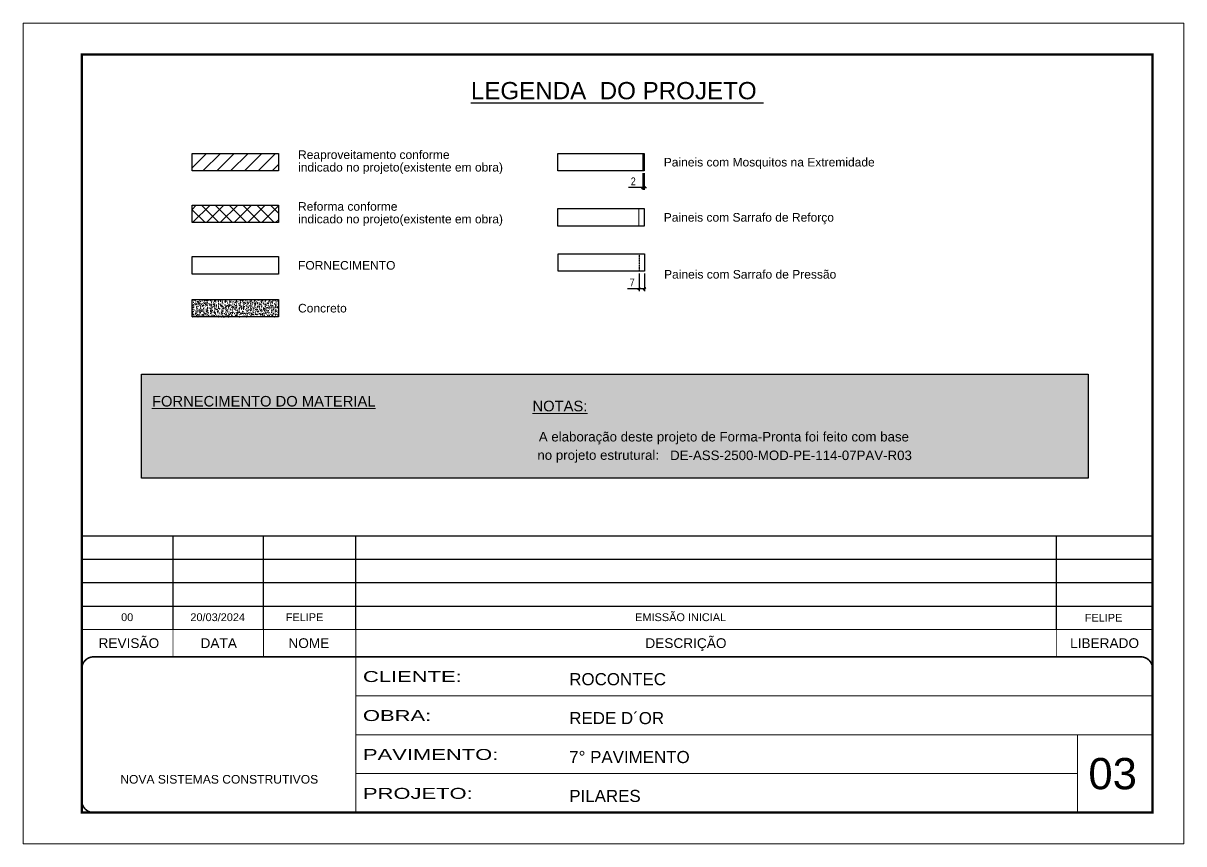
# Model space of a CAD drawing. Extents: x 28748 to 35002, y 14885 to 43501.
# Drawn here: x 31932 to 33417, y 42451 to 43501 of the extents above; entities that cross this region are included whole.
import ezdxf
from ezdxf.enums import TextEntityAlignment as Align

# ---------------------------------------------------------------- set-up
doc = ezdxf.new("R2010")
doc.units = 0
for name, pattern in [('CONTINUO', [0]), ('DASHED', [0.75, 0.5, -0.25]), ('HIDDEN', [0.375, 0.25, -0.125])]:
    doc.linetypes.add(name, pattern=pattern)
for name, color, linetype, lineweight in [('CARIMBO', 255, 'Continuous', 9), ('Folhas', 255, 'Continuous', 9), ('Hachura', 251, 'Continuous', 9), ('SARRAFO DE PRESSAO', 251, 'DASHED', 9)]:
    doc.layers.add(name, color=color, linetype=linetype, lineweight=lineweight)
for name, color, linetype in [('COTA', 241, 'Continuous'), ('Painéis', 200, 'Continuous'), ('SARR_2.2x7', 40, 'Continuous')]:
    doc.layers.add(name, color=color, linetype=linetype)
doc.layers.add('Demarcação 2', color=7, linetype='Continuous', lineweight=9, true_color=0xe0e0e0)
doc.styles.add('ARIAL', font='arial.ttf')
doc.styles.add('COTA TECNICA-50', font='techl___.ttf', dxfattribs={"height": 10})
doc.styles.add('Tecnologia', font='')
doc.styles.get('Tecnologia').set_extended_font_data('Forgotten Futurist')
doc.dimstyles.new('COTA PAINEL-50', dxfattribs={"dimtxt": 10, "dimasz": 3, "dimexe": 3, "dimexo": 3, "dimgap": 3, "dimtad": 1, "dimdec": 1, "dimzin": 12, "dimdsep": 46, "dimtxsty": 'COTA TECNICA-50', "dimblk1": 'OBLIQUE', "dimblk2": 'OBLIQUE', "dimsah": 1, "dimcen": 0.9, "dimclrd": 4, "dimclre": 4, "dimclrt": 240, "dimadec": 1, "dimazin": 3, "dimtfac": 1, "dimtdec": 1, "dimtmove": 0, "dimatfit": 3, "dimfxl": 1, "dimtolj": 1, "dimtzin": 12, "dimarcsym": 0})

# ---------------------------------------------------------------- blocks, each defined once
blk = doc.blocks.new('_Oblique')
at = {"color": 0, "linetype": 'ByBlock', "lineweight": -2}
blk.add_line((-0.5, -0.5), (0.5, 0.5), dxfattribs=at)
blk = doc.blocks.new('*D148')
at = {"layer": 'COTA', "color": 4, "lineweight": -2, "transparency": 16777216}
for p, q in [((32724.5, 43308.8), (32724.5, 43287.4)), ((32726.5, 43308.8), (32726.5, 43287.4)), ((32724.5, 43290.4), (32706.4, 43290.4)), ((32726.5, 43290.4), (32724.5, 43290.4)), ((32726.5, 43290.4), (32729.5, 43290.4))]:
    blk.add_line(p, q, dxfattribs=at)
at = {"layer": 'Defpoints', "color": 0, "transparency": 16777216}
for p in [(32724.5, 43311.8), (32726.5, 43311.8), (32724.5, 43290.4)]:
    blk.add_point(p, dxfattribs=at)
at = {"layer": 'COTA', "color": 4, "lineweight": -2, "transparency": 16777216, "xscale": 3, "yscale": 3, "zscale": 3}
blk.add_blockref('_Oblique', (32724.5, 43290.4), dxfattribs=at)
at = {"layer": 'COTA', "color": 4, "lineweight": -2, "transparency": 16777216, "xscale": 3, "yscale": 3, "zscale": 3, "rotation": 180}
blk.add_blockref('_Oblique', (32726.5, 43290.4), dxfattribs=at)
at = {"layer": 'COTA', "color": 240, "transparency": 16777216, "insert": (32712.4, 43298.4), "char_height": 10, "attachment_point": 5, "style": 'COTA TECNICA-50'}
blk.add_mtext('\\A1;2', dxfattribs=at)
blk = doc.blocks.new('*D149')
at = {"layer": 'COTA', "color": 4, "lineweight": -2, "transparency": 16777216}
for p, q in [((32719.8, 43180.4), (32719.8, 43157.9)), ((32726.8, 43180.4), (32726.8, 43157.9)), ((32719.8, 43160.9), (32705.1, 43160.9)), ((32726.8, 43160.9), (32719.8, 43160.9))]:
    blk.add_line(p, q, dxfattribs=at)
at = {"layer": 'Defpoints', "color": 0, "transparency": 16777216}
for p in [(32719.8, 43183.4), (32726.8, 43183.4), (32719.8, 43160.9)]:
    blk.add_point(p, dxfattribs=at)
at = {"layer": 'COTA', "color": 4, "lineweight": -2, "transparency": 16777216, "xscale": 3, "yscale": 3, "zscale": 3, "rotation": 180}
blk.add_blockref('_Oblique', (32719.8, 43160.9), dxfattribs=at)
at = {"layer": 'COTA', "color": 4, "lineweight": -2, "transparency": 16777216, "xscale": 3, "yscale": 3, "zscale": 3}
blk.add_blockref('_Oblique', (32726.8, 43160.9), dxfattribs=at)
at = {"layer": 'COTA', "color": 240, "transparency": 16777216, "insert": (32711, 43169), "char_height": 10, "attachment_point": 5, "style": 'COTA TECNICA-50'}
blk.add_mtext('\\A1;7', dxfattribs=at)
blk = doc.blocks.new('9999999999')
at = {"color": 30, "linetype": 'CONTINUO'}
for p, q in [((98564.6, 34230.2), (98564.6, 34429.4)), ((98564.6, 34379.6), (99584, 34379.6)), ((98564.6, 34329.8), (99488, 34329.8)), ((99584, 34329.8), (99488, 34329.8)), ((99488, 34329.8), (99488, 34230.2)), ((98564.6, 34280), (99488, 34280))]:
    blk.add_line(p, q, dxfattribs=at)
at = {"color": 30, "linetype": 'CONTINUO', "const_width": 2}
blk.add_lwpolyline([(99584, 34230.2), (99584, 34414.4, 0.414214), (99569, 34429.4), (98229, 34429.4, 0.414214), (98214, 34414.4), (98214, 34245.2, 0.414214), (98229, 34230.2), (99584, 34230.2)], format="xyb", dxfattribs=at)
at = {"layer": 'Folhas'}
blk.add_lwpolyline([(98139, 34190.2), (99624, 34190.2), (99624, 35240.2), (98139, 35240.2)], close=True, dxfattribs=at)
at = {"layer": 'Folhas', "color": 30, "const_width": 3}
blk.add_lwpolyline([(98214, 34230.2), (99584, 34230.2), (99584, 35200.2), (98214, 35200.2)], close=True, dxfattribs=at)
at = {"color": 7, "linetype": 'Continuous', "ltscale": 5, "style": 'ARIAL'}
for s, height, p in [('ROCONTEC', 15.48, (98837.7, 34393.1)), ('REDE D´OR', 15.48, (98837.7, 34343.3)), ('7° PAVIMENTO', 15.483, (98837.7, 34293.5)), ('NOVA SISTEMAS CONSTRUTIVOS', 11.059, (98263.2, 34267.2)), ('PILARES', 15.48, (98837.7, 34243.7))]:
    blk.add_text(s, height=height, dxfattribs=at).set_placement(p)
at = {"layer": 'Folhas', "color": 7, "style": 'Tecnologia', "width": 1.5}
for s, p in [('CLIENTE:', (98573.7, 34397.2)), ('OBRA:', (98573.7, 34347.3)), ('PAVIMENTO:', (98573.7, 34297.5)), ('PROJETO:', (98573.7, 34247.7))]:
    blk.add_text(s, height=14, dxfattribs=at).set_placement(p)

msp = doc.modelspace()

# ---------------------------------------------------------------- hatches: boundary and pattern name
at = {"layer": 'COTA', "linetype": 'ByBlock'}
h = msp.add_hatch(dxfattribs=at)
h.set_pattern_fill('AR-CONC', color=256, scale=0.9, style=0)
h.set_pattern_definition([(50, (-66207.1363, 8260.539), (6.45534164, -0.56476921), [0.675, -7.425]), (355, (-66207.136, 8260.539), (-1.248762, 6.7697292), [0.54, -5.94]), (100.4514445, (-66206.5983, 8260.492), (5.20657962, 6.20495992), [0.57366173, -6.310279]), (46.1842, (-66207.136, 8262.339), (9.605172, -1.4896735), [1.0125, -11.1375]), (96.635635, (-66206.336, 8262.215), (8.4119575, 8.7670674), [0.8604931, -9.4654238]), (351.184164, (-66207.136, 8262.339), (8.4119575, 8.7670674), [0.81, -8.91]), (21, (-66206.2363, 8261.889), (5.37216347, -3.62357002), [0.675, -7.425]), (326, (-66206.236, 8261.889), (2.189838, 6.5263504), [0.54, -5.94]), (71.451445, (-66205.7886, 8261.587), (7.5620014, 2.90278038), [0.5736617, -6.310279]), (37.5, (-66207.1363, 8260.5392), (0.1094387, 2.996044684), [0, -5.868, 0, -6.03, 0, -5.9625]), (7.5, (-66207.1363, 8260.5392), (2.36762584, 3.54970541), [0, -3.438, 0, -5.733, 0, -2.2725]), (327.5, (-66209.1433, 8260.5392), (4.804401926, -0.202993846), [0, -2.25, 0, -7.02, 0, -9.315]), (317.5, (-66210.0433, 8260.539), (5.24867552, 0.90094484), [0, -2.925, 0, -4.662, 0, -6.615])])
h.paths.add_polyline_path([(32258.51, 43124.97), (32258.51, 43147.22), (32147.94, 43147.22), (32147.94, 43124.97)])
at = {"layer": 'Demarcação 2'}
h = msp.add_hatch(color=8, dxfattribs=at)
h.set_gradient(color1=(112, 112, 112), one_color=1, tint=1, name='SPHERICAL')
h.paths.add_polyline_path([(32083.18, 43051.5), (33294.44, 43051.5), (33294.44, 42918.49), (32083.18, 42918.49)])
at = {"layer": 'Hachura', "linetype": 'ByBlock'}
h = msp.add_hatch(dxfattribs=at)
h.set_pattern_fill('ANSI31', color=256, scale=100)
h.set_pattern_definition([(45, (-85002.187, 8260.539), (-8.8388348, 8.8388348), [])])
h.paths.add_polyline_path([(32258.51, 43334.07), (32147.94, 43334.07), (32147.94, 43311.81), (32258.51, 43311.81)])
h = msp.add_hatch(dxfattribs=at)
h.set_pattern_fill('ANSI37', color=256, scale=100)
h.set_pattern_definition([(45, (-85002.187, 8260.539), (-8.8388348, 8.8388348), []), (135, (-85002.187, 8260.539), (-8.8388348, -8.8388348), [])])
h.paths.add_polyline_path([(32258.51, 43267.83), (32147.94, 43267.83), (32147.94, 43245.58), (32258.51, 43245.58)])

# ---------------------------------------------------------------- linework, layer by layer
at = {"color": 30}
for p, q in [((32006.84, 42844.99), (33376.84, 42844.99)), ((32123.6, 42724.99), (32123.6, 42844.99)), ((32239.26, 42724.99), (32239.26, 42844.99)), ((32357.43, 42724.99), (32357.43, 42844.99)), ((33254.18, 42724.99), (33254.18, 42844.99)), ((32006.84, 42814.99), (33376.84, 42814.99)), ((32006.84, 42784.99), (33376.84, 42784.99)), ((32006.84, 42754.99), (33376.84, 42754.99))]:
    msp.add_line(p, q, dxfattribs=at)
msp.add_lwpolyline([(32083.18, 43051.5), (33294.44, 43051.5), (33294.44, 42918.49), (32083.18, 42918.49)], close=True, dxfattribs=at)
at = {"color": 30, "const_width": 1}
for points in [[(32006.84, 42724.99), (33376.84, 42724.99)], [(32123.6, 42724.99), (32123.6, 42689.99)], [(32239.26, 42724.99), (32239.26, 42689.99)], [(32357.43, 42724.99), (32357.43, 42689.99)], [(33254.18, 42724.99), (33254.18, 42689.99)]]:
    msp.add_lwpolyline(points, dxfattribs=at)
at = {"layer": 'COTA', "linetype": 'ByBlock'}
msp.add_lwpolyline([(32147.94, 43147.22), (32258.51, 43147.22), (32258.51, 43124.97), (32147.94, 43124.97)], close=True, dxfattribs=at)
at = {"layer": 'Painéis'}
msp.add_line((32724.48, 43334.07), (32724.48, 43311.81), dxfattribs=at)
for points in [[(32147.94, 43334.07), (32258.51, 43334.07), (32258.51, 43311.81), (32147.94, 43311.81)], [(32615.91, 43334.07), (32726.48, 43334.07), (32726.48, 43311.81), (32615.91, 43311.81)], [(32147.94, 43267.83), (32258.51, 43267.83), (32258.51, 43245.58), (32147.94, 43245.58)], [(32615.91, 43263.47), (32726.48, 43263.47), (32726.48, 43241.21), (32615.91, 43241.21)], [(32147.94, 43202.03), (32258.51, 43202.03), (32258.51, 43179.77), (32147.94, 43179.77)], [(32616.27, 43205.64), (32726.84, 43205.64), (32726.84, 43183.38), (32616.27, 43183.38)]]:
    msp.add_lwpolyline(points, close=True, dxfattribs=at)
at = {"layer": 'SARR_2.2x7', "linetype": 'HIDDEN'}
msp.add_line((32719.84, 43205.64), (32719.84, 43183.38), dxfattribs=at)
at = {"layer": 'SARRAFO DE PRESSAO'}
for p, q in [((32719.48, 43263.47), (32722.98, 43263.47)), ((32719.48, 43263.47), (32719.48, 43241.21)), ((32726.48, 43263.47), (32722.98, 43263.47)), ((32726.48, 43263.47), (32726.48, 43241.21)), ((32719.48, 43241.21), (32722.98, 43241.21)), ((32726.48, 43241.21), (32722.98, 43241.21))]:
    msp.add_line(p, q, dxfattribs=at)

# ---------------------------------------------------------------- block references
at = {"layer": 'SARRAFO DE PRESSAO', "color": 6, "linetype": 'ByBlock'}
msp.add_blockref('9999999999', (-66207.14, 8260.54), dxfattribs=at)

# ---------------------------------------------------------------- texts
at = {"color": 0, "linetype": 'Continuous', "ltscale": 5, "style": 'ARIAL'}
msp.add_text('%%ULEGENDA  DO PROJETO ', height=22.1184, dxfattribs=at).set_placement((32691.75, 43403.42), align=Align.CENTER)
at = {"style": 'ARIAL'}
for s, p in [('REVISÃO', (32067.02, 42707.49)), ('DATA', (32182, 42707.49)), ('NOME', (32297.36, 42707.49)), ('DESCRIÇÃO', (32779.81, 42707.49)), ('LIBERADO', (33315.49, 42707.49))]:
    msp.add_text(s, height=12.5, dxfattribs=at).set_placement(p, align=Align.MIDDLE_CENTER)
at = {"layer": 'CARIMBO', "style": 'ARIAL'}
for s, p in [('Reaproveitamento conforme ', (32283.51, 43332.52)), ('indicado no projeto(existente em obra)', (32283.51, 43316.43)), ('Paineis com Mosquitos na Extremidade', (32751.48, 43322.94)), ('Reforma conforme ', (32283.51, 43266.28)), ('Paineis com Sarrafo de Reforço', (32751.48, 43252.34)), ('indicado no projeto(existente em obra)', (32283.51, 43250.19)), ('FORNECIMENTO', (32283.51, 43190.9)), ('Paineis com Sarrafo de Pressão', (32751.84, 43179.45)), ('Concreto', (32283.51, 43136.1))]:
    msp.add_text(s, height=11, dxfattribs=at).set_placement(p, align=Align.MIDDLE_LEFT)
at = {"layer": 'CARIMBO', "color": 5, "style": 'ARIAL'}
for s, height, p in [('%%UFORNECIMENTO DO MATERIAL', 13.5, (32096.62, 43010.28)), ('%%UNOTAS:', 13.5, (32583.51, 43004.16)), ('  A elaboração deste projeto de Forma-Pronta foi feito com base', 12.15, (32582.16, 42965.56)), ('  no projeto estrutural:', 12.15, (32580.34, 42942.07))]:
    msp.add_text(s, height=height, dxfattribs=at).set_placement(p)
at = {"layer": 'CARIMBO', "color": 1, "style": 'ARIAL'}
msp.add_text('DE-ASS-2500-MOD-PE-114-07PAV-R03', height=12.15, dxfattribs=at).set_placement((32759.56, 42941.74))
at = {"layer": 'CARIMBO', "style": 'ARIAL'}
for s, p in [('00', (32057.11, 42735.67)), ('20/03/2024', (32145.76, 42735.67)), ('FELIPE', (32267.79, 42735.67)), ('EMISSÃO INICIAL', (32714.84, 42735.67))]:
    msp.add_text(s, height=10, dxfattribs=at).set_placement(p)
at = {"layer": 'CARIMBO', "color": 7, "style": 'ARIAL'}
msp.add_text('03', height=40, dxfattribs=at).set_placement((33294.75, 42520.54))
at = {"layer": 'CARIMBO', "style": 'ARIAL'}
msp.add_attdef('FELIPE', text='', height=10, dxfattribs=at).set_placement((33314.19, 42739.99), align=Align.MIDDLE_CENTER)

# ---------------------------------------------------------------- dimensions: what is measured, and where the dimension line sits
at = {"layer": 'COTA'}
for base, p1, p2, picture, middle in [((32724.48, 43290.4), (32726.48, 43311.81), (32724.48, 43311.81), '*D148', (32712.42, 43298.4)), ((32719.84, 43160.9), (32726.84, 43183.38), (32719.84, 43183.38), '*D149', (32710.98, 43168.97))]:
    dim = msp.add_linear_dim(base=base, p1=p1, p2=p2, dimstyle='COTA PAINEL-50', dxfattribs=at)
    dim.commit()
    dim.dimension.update_dxf_attribs({"geometry": picture, "text_midpoint": middle})

doc.saveas('drawing.dxf')
